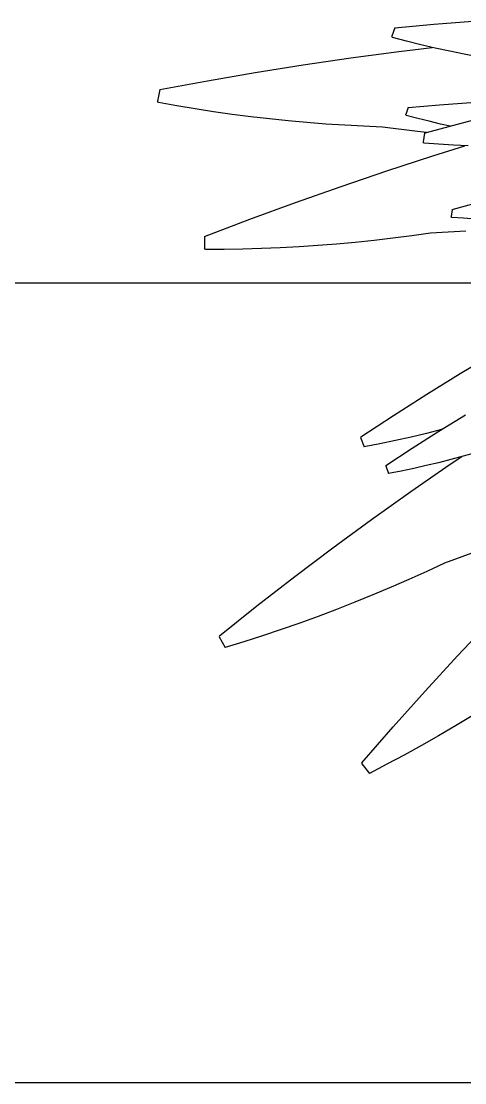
# Model space of a CAD drawing. Header units: metres. Extents: x 244.4 to 340.3, y -4.1 to 64.3.
# Drawn here: x 247.665 to 247.894, y 40.387 to 40.935 of the extents above; entities that cross this region are included whole.
import ezdxf

# ---------------------------------------------------------------- set-up
doc = ezdxf.new("R2010")
doc.units = ezdxf.units.M
doc.layers.add('Edges', color=7, linetype='Continuous')

msp = doc.modelspace()

# ---------------------------------------------------------------- linework, layer by layer
at = {"layer": 'Edges'}
for p, q in [((247.85825, 40.93158), (247.87841, 40.93336)), ((247.87841, 40.93336), (247.89856, 40.93491)), ((247.85825, 40.93158), (247.85672, 40.92723)), ((247.85701, 40.92653), (247.85672, 40.92723)), ((247.86434, 40.92461), (247.85701, 40.92653)), ((247.87171, 40.92278), (247.86434, 40.92461)), ((247.87913, 40.92104), (247.87171, 40.92278)), ((247.83555, 40.91599), (247.86027, 40.91933)), ((247.86027, 40.91933), (247.87747, 40.92143)), ((247.88658, 40.91939), (247.87913, 40.92104)), ((247.89409, 40.91783), (247.88658, 40.91939)), ((247.90163, 40.91635), (247.89409, 40.91783)), ((247.78614, 40.90841), (247.81084, 40.91236)), ((247.81084, 40.91236), (247.83555, 40.91599)), ((247.76146, 40.90416), (247.78614, 40.90841)), ((247.73681, 40.89961), (247.76146, 40.90416)), ((247.73681, 40.89961), (247.73577, 40.89369)), ((247.73616, 40.89305), (247.73577, 40.89369)), ((247.74562, 40.89131), (247.73616, 40.89305)), ((247.75512, 40.8897), (247.74562, 40.89131)), ((247.76466, 40.8882), (247.75512, 40.8897)), ((247.86518, 40.89032), (247.86395, 40.88683)), ((247.86518, 40.89032), (247.88133, 40.89174)), ((247.88133, 40.89174), (247.89747, 40.89299)), ((247.77424, 40.88683), (247.76466, 40.8882)), ((247.78385, 40.88559), (247.77424, 40.88683)), ((247.79349, 40.88447), (247.78385, 40.88559)), ((247.80316, 40.88347), (247.79349, 40.88447)), ((247.81286, 40.88259), (247.80316, 40.88347)), ((247.86419, 40.88627), (247.86395, 40.88683)), ((247.87006, 40.88474), (247.86419, 40.88627)), ((247.87596, 40.88327), (247.87006, 40.88474)), ((247.8819, 40.88188), (247.87596, 40.88327)), ((247.89316, 40.88255), (247.91269, 40.88772)), ((247.82259, 40.88184), (247.81286, 40.88259)), ((247.83235, 40.88121), (247.82259, 40.88184)), ((247.84212, 40.8807), (247.83235, 40.88121)), ((247.85193, 40.88032), (247.84212, 40.8807)), ((247.87003, 40.87796), (247.85193, 40.88032)), ((247.87462, 40.87743), (247.87003, 40.87796)), ((247.87462, 40.87743), (247.89316, 40.88255)), ((247.88679, 40.88079), (247.8819, 40.88188)), ((247.87364, 40.87716), (247.87292, 40.87261)), ((247.87334, 40.87197), (247.87292, 40.87261)), ((247.87364, 40.87716), (247.87462, 40.87743)), ((247.88089, 40.87141), (247.87334, 40.87197)), ((247.87784, 40.86548), (247.89438, 40.87065)), ((247.88847, 40.87094), (247.88089, 40.87141)), ((247.89608, 40.87057), (247.88847, 40.87094)), ((247.85413, 40.85774), (247.87784, 40.86548)), ((247.83048, 40.8497), (247.85413, 40.85774)), ((247.8069, 40.84136), (247.83048, 40.8497)), ((247.7834, 40.83273), (247.8069, 40.84136)), ((247.88791, 40.83783), (247.90354, 40.84215)), ((247.88791, 40.83783), (247.88733, 40.83418)), ((247.88767, 40.83367), (247.88733, 40.83418)), ((247.75997, 40.8238), (247.7834, 40.83273)), ((247.89371, 40.83322), (247.88767, 40.83367)), ((247.89979, 40.83285), (247.89371, 40.83322)), ((247.75997, 40.8238), (247.76001, 40.81778)), ((247.85726, 40.82295), (247.84755, 40.8218)), ((247.86697, 40.82421), (247.85726, 40.82295)), ((247.87668, 40.82561), (247.86697, 40.82421)), ((247.89491, 40.82655), (247.87668, 40.82561)), ((247.76052, 40.81722), (247.76001, 40.81778)), ((247.78943, 40.81761), (247.77978, 40.81735)), ((247.79909, 40.81799), (247.78943, 40.81761)), ((247.80877, 40.8185), (247.79909, 40.81799)), ((247.81845, 40.81913), (247.80877, 40.8185)), ((247.82815, 40.8199), (247.81845, 40.81913)), ((247.83785, 40.82079), (247.82815, 40.8199)), ((247.84755, 40.8218), (247.83785, 40.82079)), ((247.77014, 40.81722), (247.76052, 40.81722)), ((247.77978, 40.81735), (247.77014, 40.81722)), ((247.11245, 40.79996), (247.97472, 40.79996)), ((247.89199, 40.75313), (247.90939, 40.76357)), ((247.87474, 40.74245), (247.89199, 40.75313)), ((247.85764, 40.73155), (247.87474, 40.74245)), ((247.8407, 40.72042), (247.85764, 40.73155)), ((247.88095, 40.72333), (247.89477, 40.73188)), ((247.8407, 40.72042), (247.84054, 40.72015)), ((247.84054, 40.72015), (247.84243, 40.71527)), ((247.86661, 40.72035), (247.85858, 40.71855)), ((247.87461, 40.72226), (247.86661, 40.72035)), ((247.86726, 40.7146), (247.88095, 40.72333)), ((247.88239, 40.72422), (247.87461, 40.72226)), ((247.85052, 40.71686), (247.84243, 40.71527)), ((247.85858, 40.71855), (247.85052, 40.71686)), ((247.85369, 40.70568), (247.86726, 40.7146)), ((247.88724, 40.70876), (247.88085, 40.70715)), ((247.88686, 40.70642), (247.89283, 40.71043)), ((247.8936, 40.71046), (247.88724, 40.70876)), ((247.89994, 40.71223), (247.8936, 40.71046)), ((247.85369, 40.70568), (247.85356, 40.70547)), ((247.85356, 40.70547), (247.85507, 40.70156)), ((247.86155, 40.70283), (247.85507, 40.70156)), ((247.86801, 40.70418), (247.86155, 40.70283)), ((247.86647, 40.69229), (247.88686, 40.70642)), ((247.87444, 40.70563), (247.86801, 40.70418)), ((247.88085, 40.70715), (247.87444, 40.70563)), ((247.84628, 40.67791), (247.86647, 40.69229)), ((247.8263, 40.66328), (247.84628, 40.67791)), ((247.80653, 40.64839), (247.8263, 40.66328)), ((247.90182, 40.66178), (247.88386, 40.6553)), ((247.88386, 40.6553), (247.87473, 40.65104)), ((247.78699, 40.63325), (247.80653, 40.64839)), ((247.87473, 40.65104), (247.86553, 40.64688)), ((247.85628, 40.64285), (247.84697, 40.63893)), ((247.86553, 40.64688), (247.85628, 40.64285)), ((247.84697, 40.63893), (247.8376, 40.63513)), ((247.76766, 40.61787), (247.78699, 40.63325)), ((247.82818, 40.63144), (247.8187, 40.62788)), ((247.8376, 40.63513), (247.82818, 40.63144)), ((247.8187, 40.62788), (247.80917, 40.62443)), ((247.79959, 40.6211), (247.78996, 40.6179)), ((247.80917, 40.62443), (247.79959, 40.6211)), ((247.89065, 40.6075), (247.90766, 40.6255)), ((247.76766, 40.61787), (247.76759, 40.61733)), ((247.76759, 40.61733), (247.77057, 40.61185)), ((247.78996, 40.6179), (247.78029, 40.61481)), ((247.78029, 40.61481), (247.77057, 40.61185)), ((247.8739, 40.58929), (247.89065, 40.6075)), ((247.85741, 40.57087), (247.8739, 40.58929)), ((247.89825, 40.57653), (247.88957, 40.57131)), ((247.88957, 40.57131), (247.88082, 40.5662)), ((247.84118, 40.55225), (247.85741, 40.57087)), ((247.88082, 40.5662), (247.872, 40.5612)), ((247.872, 40.5612), (247.86311, 40.55631)), ((247.86311, 40.55631), (247.85415, 40.55153)), ((247.84118, 40.55225), (247.84121, 40.55171)), ((247.84121, 40.55171), (247.84512, 40.54686)), ((247.85415, 40.55153), (247.84512, 40.54686)), ((248.28888, 40.38724), (246.93786, 40.38724))]:
    msp.add_line(p, q, dxfattribs=at)

doc.saveas('drawing.dxf')
